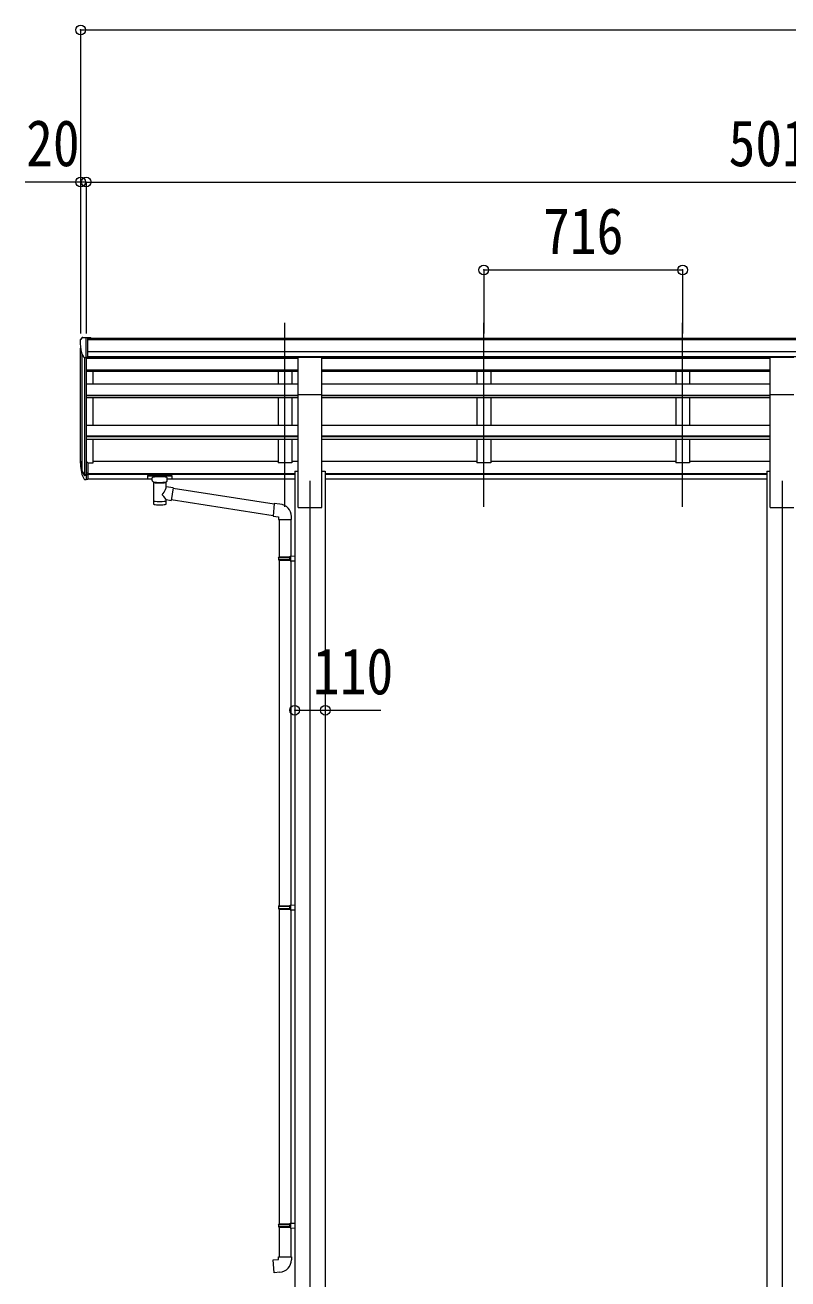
# Model space of a CAD drawing. Units: millimetres at full size, sheet at 1:35. Extents: x -9783 to 9892, y -6828 to 6752.
# Drawn here: x -2841 to -94, y -3963 to 550 of the extents above; entities that cross this region are included whole.
import ezdxf
from ezdxf.enums import TextEntityAlignment as Align

# ---------------------------------------------------------------- set-up
doc = ezdxf.new("R2010")
doc.units = ezdxf.units.MM
doc.header["$LTSCALE"] = 35
doc.header["$PDMODE"] = 32
doc.header["$PDSIZE"] = 35
for name, color, linetype, lineweight in [('0-1_本体', 4, 'Continuous', 9), ('0-2_部品', 7, 'Continuous', 9), ('0-8_PARTS2', 2, 'Continuous', 9), ('0-A_寸法', 6, 'Continuous', 9)]:
    doc.layers.add(name, color=color, linetype=linetype, lineweight=lineweight)
doc.styles.add('ＭＳ ゴシック', font='')
doc.styles.get('ＭＳ ゴシック').set_extended_font_data('MS Gothic')

msp = doc.modelspace()

# ---------------------------------------------------------------- linework, layer by layer
at = {"layer": '0-1_本体'}
for p, q in [((-2614.28, -576.27), (2384.72, -576.27)), ((-2614.28, -581.63), (2384.72, -581.63)), ((-2640.78, -1026.54), (-2640.78, -613.02)), ((-2636.5, -631.82), (-2636.5, -1050.8)), ((-2614.28, -625.15), (2384.72, -625.15)), ((-2626.78, -647.18), (-2626.78, -1068.8)), ((-2620.78, -646.65), (-2620.78, -1024.37)), ((-2620.78, -648.15), (-1857.28, -648.15)), ((-2614.28, -642.82), (2384.72, -642.82)), ((-1857.28, -645.19), (-2614.28, -645.19)), ((-1929.78, -645.19), (-1929.78, -648.15)), ((-1879.78, -645.19), (-1879.78, -648.15)), ((-1772.28, -645.19), (-157.28, -645.19)), ((-1772.28, -648.15), (-157.28, -648.15)), ((-1213.78, -645.19), (-1213.78, -648.15)), ((-1163.78, -645.19), (-1163.78, -648.15)), ((-497.78, -645.19), (-497.78, -648.15)), ((-447.78, -645.19), (-447.78, -648.15)), ((-2620.78, -690.1), (-1857.28, -690.1)), ((-2620.78, -691.8), (-1857.28, -691.8)), ((-2620.78, -695.58), (-1857.28, -695.58)), ((-2595.78, -741.01), (-2595.78, -695.58)), ((-1929.78, -695.58), (-1929.78, -741.01)), ((-1879.78, -695.58), (-1879.78, -741.01)), ((-1772.28, -690.1), (-157.28, -690.1)), ((-1772.28, -691.8), (-157.28, -691.8)), ((-1772.28, -695.58), (-157.28, -695.58)), ((-1213.78, -695.58), (-1213.78, -741.01)), ((-1163.78, -695.58), (-1163.78, -741.01)), ((-497.78, -695.58), (-497.78, -741.01)), ((-447.78, -695.58), (-447.78, -741.01)), ((-2620.78, -741.01), (-1857.28, -741.01)), ((-1772.28, -741.01), (-157.28, -741.01)), ((-2620.78, -781.59), (-1857.28, -781.59)), ((-2620.78, -783.28), (-1857.28, -783.28)), ((-2620.78, -790.15), (-1857.28, -790.15)), ((-2595.78, -889.25), (-2595.78, -790.15)), ((-1929.78, -790.15), (-1929.78, -889.25)), ((-1879.78, -790.15), (-1879.78, -889.25)), ((-1857.28, -1185.8), (-1857.28, -778.85)), ((-1772.28, -1185.8), (-1772.28, -778.85)), ((-1772.28, -781.59), (-157.28, -781.59)), ((-1772.28, -783.28), (-157.28, -783.28)), ((-1772.28, -790.15), (-157.28, -790.15)), ((-1213.78, -790.15), (-1213.78, -889.25)), ((-1163.78, -790.15), (-1163.78, -889.25)), ((-497.78, -790.15), (-497.78, -889.25)), ((-447.78, -790.15), (-447.78, -889.25)), ((-157.28, -1185.8), (-157.28, -778.85)), ((-2620.78, -889.25), (-1857.28, -889.25)), ((-1772.28, -889.25), (-157.28, -889.25)), ((-2620.78, -928.39), (-1857.28, -928.39)), ((-2620.78, -930.06), (-1857.28, -930.06)), ((-2620.78, -939.7), (-1857.28, -939.7)), ((-2595.78, -1025.2), (-2595.78, -939.7)), ((-1929.78, -939.7), (-1929.78, -1025.2)), ((-1772.28, -928.39), (-157.28, -928.39)), ((-1772.28, -930.06), (-157.28, -930.06)), ((-1772.28, -939.7), (-157.28, -939.7)), ((-1213.78, -939.7), (-1213.78, -1025.2)), ((-497.78, -939.7), (-497.78, -1025.2)), ((-2614.28, -1025.2), (-2595.78, -1025.2)), ((-2595.78, -1019.98), (-1929.78, -1019.98)), ((-1879.78, -1019.98), (-1857.28, -1019.98)), ((-1772.28, -1019.98), (-1213.78, -1019.98)), ((-1163.78, -1019.98), (-497.78, -1019.98)), ((-447.78, -1019.98), (-157.28, -1019.98)), ((-2614.28, -1064.29), (-1869.78, -1064.29)), ((-2614.28, -1065.67), (-1869.78, -1065.67)), ((-2614.28, -1082.85), (-2382.78, -1082.85)), ((-2328.78, -1082.85), (-1869.78, -1082.85)), ((-1869.78, -1055.8), (-1857.28, -1055.8)), ((-1869.78, -1055.8), (-1869.78, -4535.8)), ((-1772.28, -1055.8), (-1759.78, -1055.8)), ((-1759.78, -1055.8), (-1759.78, -4535.8)), ((-1759.78, -1064.29), (-169.78, -1064.29)), ((-1759.78, -1065.67), (-169.78, -1065.67)), ((-1759.78, -1082.85), (-169.78, -1082.85)), ((-169.78, -1055.8), (-157.28, -1055.8)), ((-169.78, -1055.8), (-169.78, -4535.8)), ((-1857.28, -1185.8), (-1772.28, -1185.8)), ((-157.28, -1185.8), (-72.28, -1185.8))]:
    msp.add_line(p, q, dxfattribs=at)
for points in [[(-1879.78, -939.7), (-1879.78, -1025.2), (-1929.78, -1025.2)], [(-1163.78, -939.7), (-1163.78, -1025.2), (-1213.78, -1025.2)], [(-447.78, -939.7), (-447.78, -1025.2), (-497.78, -1025.2)]]:
    msp.add_lwpolyline(points, dxfattribs=at)
at = {"layer": '0-2_部品'}
for p, q in [((-2642.78, -584.04), (-2642.78, -584.67)), ((-2635.87, -575.24), (-2639.94, -581.04)), ((-2632.78, -574.67), (-2635.12, -574.81)), ((-2632.78, -574.67), (-2614.28, -574.67)), ((-2620.78, -647.65), (-2620.78, -574.67)), ((-2614.28, -574.67), (-2604.28, -574.76)), ((-2614.28, -646.65), (-2614.28, -574.67)), ((-2604.28, -576.86), (-2604.28, -574.76)), ((-2628.41, -645.84), (-2637.68, -629.77)), ((-2620.78, -647.65), (-2625.99, -647.33)), ((-2614.28, -646.65), (-2620.78, -646.65)), ((-1857.28, -644.69), (-1772.28, -644.69)), ((-1857.28, -778.85), (-1857.28, -644.69)), ((-1772.28, -778.85), (-1772.28, -644.69)), ((-157.28, -644.69), (-72.28, -644.69)), ((-157.28, -778.85), (-157.28, -644.69)), ((-1857.28, -778.85), (-1772.28, -778.85)), ((-157.28, -778.85), (-72.28, -778.85)), ((-2620.78, -1024.37), (-2620.78, -1086.25)), ((-2614.28, -1024.37), (-2620.78, -1024.37)), ((-2614.28, -1024.37), (-2614.28, -1085.43)), ((-2638.39, -1050.41), (-2628.23, -1069.58)), ((-2627.22, -1068.33), (-2636.97, -1049.91)), ((-2635.81, -1067.26), (-2628.23, -1084.75)), ((-2620.78, -1069.08), (-2625.92, -1069.08)), ((-2620.78, -1071.08), (-2625.63, -1071.08)), ((-2614.28, -1062.68), (-2620.78, -1062.68)), ((-2614.28, -1068.08), (-2620.78, -1068.08)), ((-2399.28, -1071.14), (-2399.28, -1081.9)), ((-2399.28, -1071.33), (-2399.28, -1072.88)), ((-2397.28, -1070.48), (-2314.28, -1070.48)), ((-2397.28, -1072.66), (-2314.28, -1072.66)), ((-2397.28, -1082.57), (-2382.78, -1082.57)), ((-2382.78, -1089.37), (-2382.78, -1079.1)), ((-2328.78, -1089.37), (-2328.78, -1079.1)), ((-2328.78, -1082.57), (-2314.28, -1082.57)), ((-2312.28, -1071.14), (-2312.28, -1081.9)), ((-2620.78, -1086.25), (-2625.63, -1086.25)), ((-2614.28, -1085.43), (-2620.78, -1085.43)), ((-2378.68, -1093.88), (-2378.7, -1174.17)), ((-2332.88, -1111.45), (-2332.88, -1093.86)), ((-2307.66, -1115.36), (-2332.88, -1111.44)), ((-2307.66, -1115.36), (-2314.68, -1160.61)), ((-1943.85, -1173.86), (-2307.97, -1117.37)), ((-2332.87, -1174.17), (-2332.88, -1157.54)), ((-2332.88, -1157.79), (-2314.68, -1160.61)), ((-1947.52, -1215.79), (-2314.41, -1158.87)), ((-1922.86, -1173.98), (-1943.7, -1172.16)), ((-1927.78, -1229.73), (-1881.78, -1229.73)), ((-1925.78, -1229.73), (-1925.78, -1363.72)), ((-1883.78, -1229.73), (-1883.78, -1361.16)), ((-1881.78, -1229.73), (-1881.78, -1218.81)), ((-1927.78, -1365.72), (-1926.78, -1363.72)), ((-1927.78, -1365.72), (-1883.78, -1365.72)), ((-1927.78, -1365.72), (-1927.78, -1373.72)), ((-1927.78, -1373.72), (-1883.78, -1373.72)), ((-1927.78, -1373.72), (-1926.78, -1375.72)), ((-1926.78, -1363.72), (-1883.78, -1363.72)), ((-1926.78, -1375.72), (-1883.78, -1375.72)), ((-1925.78, -1375.72), (-1925.78, -2619.91)), ((-1888.26, -1365.72), (-1888.69, -1363.72)), ((-1885.78, -1361.22), (-1869.78, -1360.75)), ((-1885.78, -1363.22), (-1885.78, -1361.22)), ((-1885.78, -1363.22), (-1883.78, -1363.22)), ((-1885.78, -1378.22), (-1885.78, -1376.22)), ((-1885.78, -1378.22), (-1869.78, -1378.69)), ((-1883.78, -1378.28), (-1883.78, -2617.35)), ((-1869.78, -1360.75), (-1869.78, -1378.69)), ((-1885.78, -2617.41), (-1869.78, -2616.94)), ((-1885.78, -2619.41), (-1885.78, -2617.41)), ((-1869.78, -2616.94), (-1869.78, -2634.88)), ((-1927.78, -2621.91), (-1926.78, -2619.91)), ((-1927.78, -2621.91), (-1883.78, -2621.91)), ((-1927.78, -2621.91), (-1927.78, -2629.91)), ((-1927.78, -2629.91), (-1883.78, -2629.91)), ((-1927.78, -2629.91), (-1926.78, -2631.91)), ((-1926.78, -2619.91), (-1883.78, -2619.91)), ((-1926.78, -2631.91), (-1883.78, -2631.91)), ((-1925.78, -2631.91), (-1925.78, -3765.07)), ((-1888.26, -2621.91), (-1888.69, -2619.91)), ((-1885.78, -2619.41), (-1883.78, -2619.41)), ((-1885.78, -2634.41), (-1885.78, -2632.41)), ((-1885.78, -2634.41), (-1869.78, -2634.88)), ((-1883.78, -2634.47), (-1883.78, -3762.51)), ((-1927.78, -3767.07), (-1926.78, -3765.07)), ((-1927.78, -3767.07), (-1883.78, -3767.07)), ((-1927.78, -3767.07), (-1927.78, -3775.07)), ((-1927.78, -3775.07), (-1883.78, -3775.07)), ((-1927.78, -3775.07), (-1926.78, -3777.07)), ((-1926.78, -3765.07), (-1883.78, -3765.07)), ((-1926.78, -3777.07), (-1883.78, -3777.07)), ((-1925.78, -3777.07), (-1925.78, -3883.21)), ((-1888.26, -3767.07), (-1888.69, -3765.07)), ((-1885.78, -3762.57), (-1869.78, -3762.1)), ((-1885.78, -3764.57), (-1885.78, -3762.57)), ((-1885.78, -3764.57), (-1883.78, -3764.57)), ((-1885.78, -3779.57), (-1885.78, -3777.57)), ((-1885.78, -3779.57), (-1869.78, -3780.04)), ((-1883.78, -3779.63), (-1883.78, -3883.21)), ((-1869.78, -3762.1), (-1869.78, -3780.04)), ((-1927.78, -3883.21), (-1881.78, -3883.21)), ((-1927.78, -3893.21), (-1927.78, -3883.21)), ((-1881.78, -3883.21), (-1881.78, -3894.12))]:
    msp.add_line(p, q, dxfattribs=at)
for points in [[(-2399.28, -1071.14), (-2399.25, -1070.95), (-2399.16, -1070.81), (-2399.07, -1070.72), (-2398.96, -1070.66), (-2398.84, -1070.61), (-2398.55, -1070.55), (-2398.06, -1070.5), (-2397.52, -1070.48), (-2397.28, -1070.48)], [(-2399.28, -1081.9), (-2399.25, -1082.1), (-2399.16, -1082.24), (-2399.07, -1082.33), (-2398.96, -1082.39), (-2398.84, -1082.44), (-2398.55, -1082.5), (-2398.06, -1082.54), (-2397.52, -1082.56), (-2397.28, -1082.57)], [(-2314.28, -1070.48), (-2313.93, -1070.48), (-2313.4, -1070.51), (-2312.95, -1070.56), (-2312.65, -1070.64), (-2312.48, -1070.74), (-2312.36, -1070.87), (-2312.29, -1071.05), (-2312.28, -1071.14)], [(-2314.28, -1082.57), (-2313.93, -1082.56), (-2313.4, -1082.54), (-2312.95, -1082.49), (-2312.65, -1082.41), (-2312.48, -1082.31), (-2312.36, -1082.17), (-2312.29, -1081.99), (-2312.28, -1081.9)], [(-2382.74, -1089.32), (-2382.77, -1089.67), (-2382.52, -1090.63), (-2382, -1091.51), (-2381.2, -1092.35), (-2380.09, -1093.15), (-2378.68, -1093.88)], [(-2332.88, -1093.86), (-2332.65, -1093.77), (-2331.3, -1093.03), (-2330.18, -1092.19), (-2329.43, -1091.32), (-2328.96, -1090.42), (-2328.79, -1089.54)], [(-1943.7, -1172.16), (-1947.71, -1217.98), (-1927.78, -1219.73), (-1927.78, -1229.73)], [(-1888.26, -1365.72), (-1888.26, -1373.72), (-1888.69, -1375.72)], [(-1885.78, -1376.22), (-1883.78, -1376.22), (-1883.78, -1363.22)], [(-1888.26, -2621.91), (-1888.26, -2629.91), (-1888.69, -2631.91)], [(-1885.78, -2632.41), (-1883.78, -2632.41), (-1883.78, -2619.41)], [(-1888.26, -3767.07), (-1888.26, -3775.07), (-1888.69, -3777.07)], [(-1885.78, -3777.57), (-1883.78, -3777.57), (-1883.78, -3764.57)], [(-1922.86, -3938.95), (-1943.7, -3940.77), (-1947.71, -3894.95), (-1927.78, -3893.21)]]:
    msp.add_lwpolyline(points, dxfattribs=at)
for centre, radius, start, end in [((-2639.78, -584.04), 3, 93, 180), ((-2440.78, -584.67), 202, 180, 192.90261), ((-2635.06, -575.81), 1, 93.5, 145), ((-2625.81, -644.34), 3, 210, 266.5), ((-2552.12, -1028.24), 89.07, 174.49576, 194.41188), ((-2552.84, -1023.96), 88.05, 177.22392, 197.21071), ((-2507.57, -1031.18), 133.22, 183.27987, 195.71302), ((-2625.63, -1068.08), 3, 210, 270), ((-2625.92, -1067.58), 1.5, 210, 270), ((-2625.63, -1083.25), 3, 210, 270), ((-1926.78, -1218.81), 45, 0, 85), ((-1926.78, -3894.12), 45, 275, 0)]:
    msp.add_arc(centre, radius, start, end, dxfattribs=at)
for centre, major_axis, ratio, start_param, end_param in [((-2397.28, -1072.88), (2, 0), 0.109601, 1.5707963, 3.1415927), ((-2355.78, -1079.1), (27, 0), 0.122176, 6.2831853, 9.424778), ((-2314.28, -1072.88), (2, 0), 0.109601, 0, 1.5707963), ((-2355.77, -1094.33), (-22.91, 0.42), 0.072511, 0.0008029, 1.5715993), ((-2355.77, -1095.95), (-22.91, 0.42), 0.072511, 0.0008029, 1.5715993), ((-2355.8, -1094.33), (22.92, 0.42), 0.07247, 4.71158, 6.2823764), ((-2355.8, -1095.95), (22.92, 0.42), 0.07247, 4.71158, 6.2823764), ((-2355.78, -1137.99), (-22.81, -26.62), 0.234429, 1.6855472, 3.1268519), ((-2344.78, -1089.37), (16, 0), 0.361356, 6.2636979, 6.2831853), ((-2355.78, -1161.73), (22.91, 0), 0.122865, 3.1415927, 6.2831853), ((-2353.23, -1135.34), (20.32, -22.25), 0.045535, 0.0389954, 1.3075346), ((-2355.78, -1174.17), (22.92, 0), 0.101955, 3.1415499, 6.2833984)]:
    msp.add_ellipse(centre, major_axis=major_axis, ratio=ratio, start_param=start_param, end_param=end_param, dxfattribs=at)
at = {"layer": '0-8_PARTS2'}
for p, q in [((-1904.78, -1183.47), (-1904.78, -520.94)), ((-1188.78, -1183.47), (-1188.78, -520.94)), ((-472.78, -1183.47), (-472.78, -520.94)), ((-1814.78, -1089.67), (-1814.78, -4635.81)), ((-114.78, -1089.67), (-114.78, -4635.81))]:
    msp.add_line(p, q, dxfattribs=at)
at = {"layer": '0-A_寸法'}
for p, q in [((-2640.78, 532.98), (-2640.78, -14.55)), ((-2640.78, 532.98), (7423.22, 532.98)), ((-2640.78, -14.55), (-2840.78, -14.55)), ((-2640.78, -14.55), (-2640.78, -560.18)), ((-2620.78, -14.55), (-2640.78, -14.55)), ((-2620.78, -14.55), (-2620.78, -560.18)), ((-2620.78, -14.55), (2391.22, -14.55)), ((-2620.78, -14.55), (-2620.78, -560.18)), ((-1188.78, -331.17), (-1188.78, -560.18)), ((-1188.78, -331.17), (-472.78, -331.17)), ((-472.78, -331.17), (-472.78, -560.18)), ((-1869.78, -1915.99), (-1759.78, -1915.99)), ((-1759.78, -1915.99), (-1559.78, -1915.99))]:
    msp.add_line(p, q, dxfattribs=at)
for p in [(-2640.78, 532.98), (-2640.78, -14.55), (-2620.78, -14.55), (-1188.78, -331.17), (-472.78, -331.17), (-1869.78, -1915.99), (-1759.78, -1915.99)]:
    msp.add_point(p, dxfattribs=at)

# ---------------------------------------------------------------- texts
at = {"layer": '0-A_寸法', "color": 7, "style": 'ＭＳ ゴシック', "width": 0.85}
for s, p in [('20', (-2837.03, -7.55)), ('5012', (-307.28, -7.55)), ('716', (-975.16, -324.17)), ('110', (-1804.16, -1908.99))]:
    msp.add_text(s, height=166.8, dxfattribs=at).set_placement(p, align=Align.BOTTOM_LEFT)

doc.saveas('drawing.dxf')
